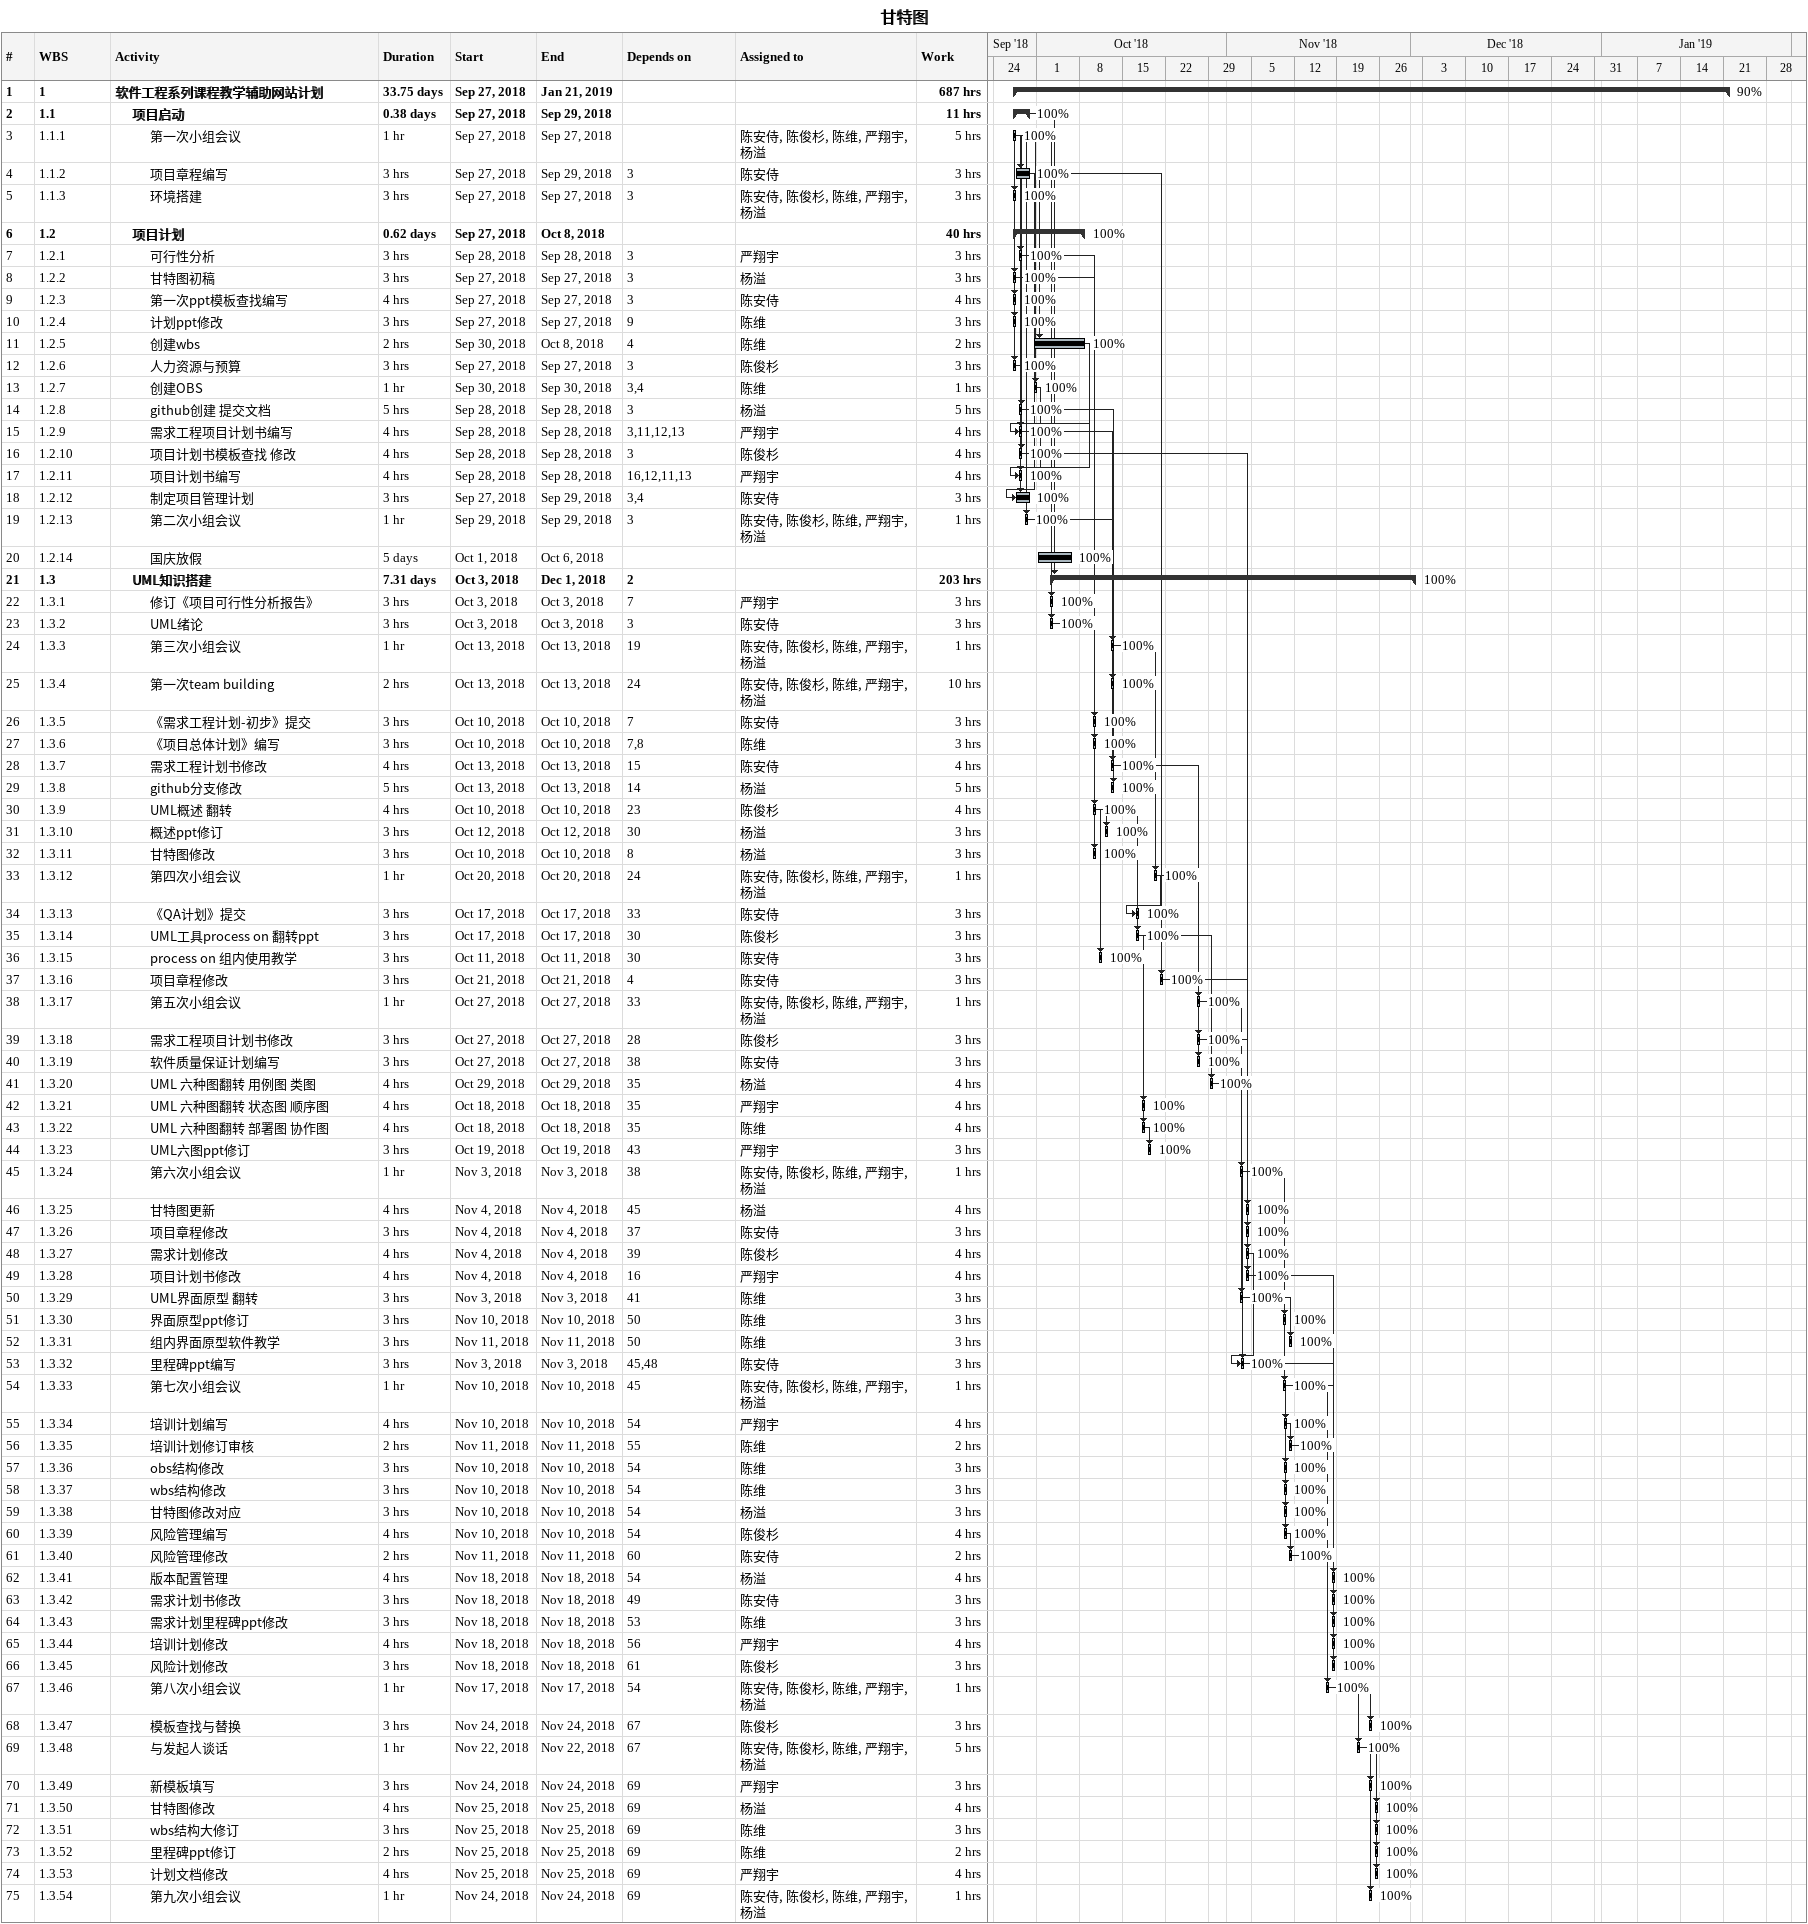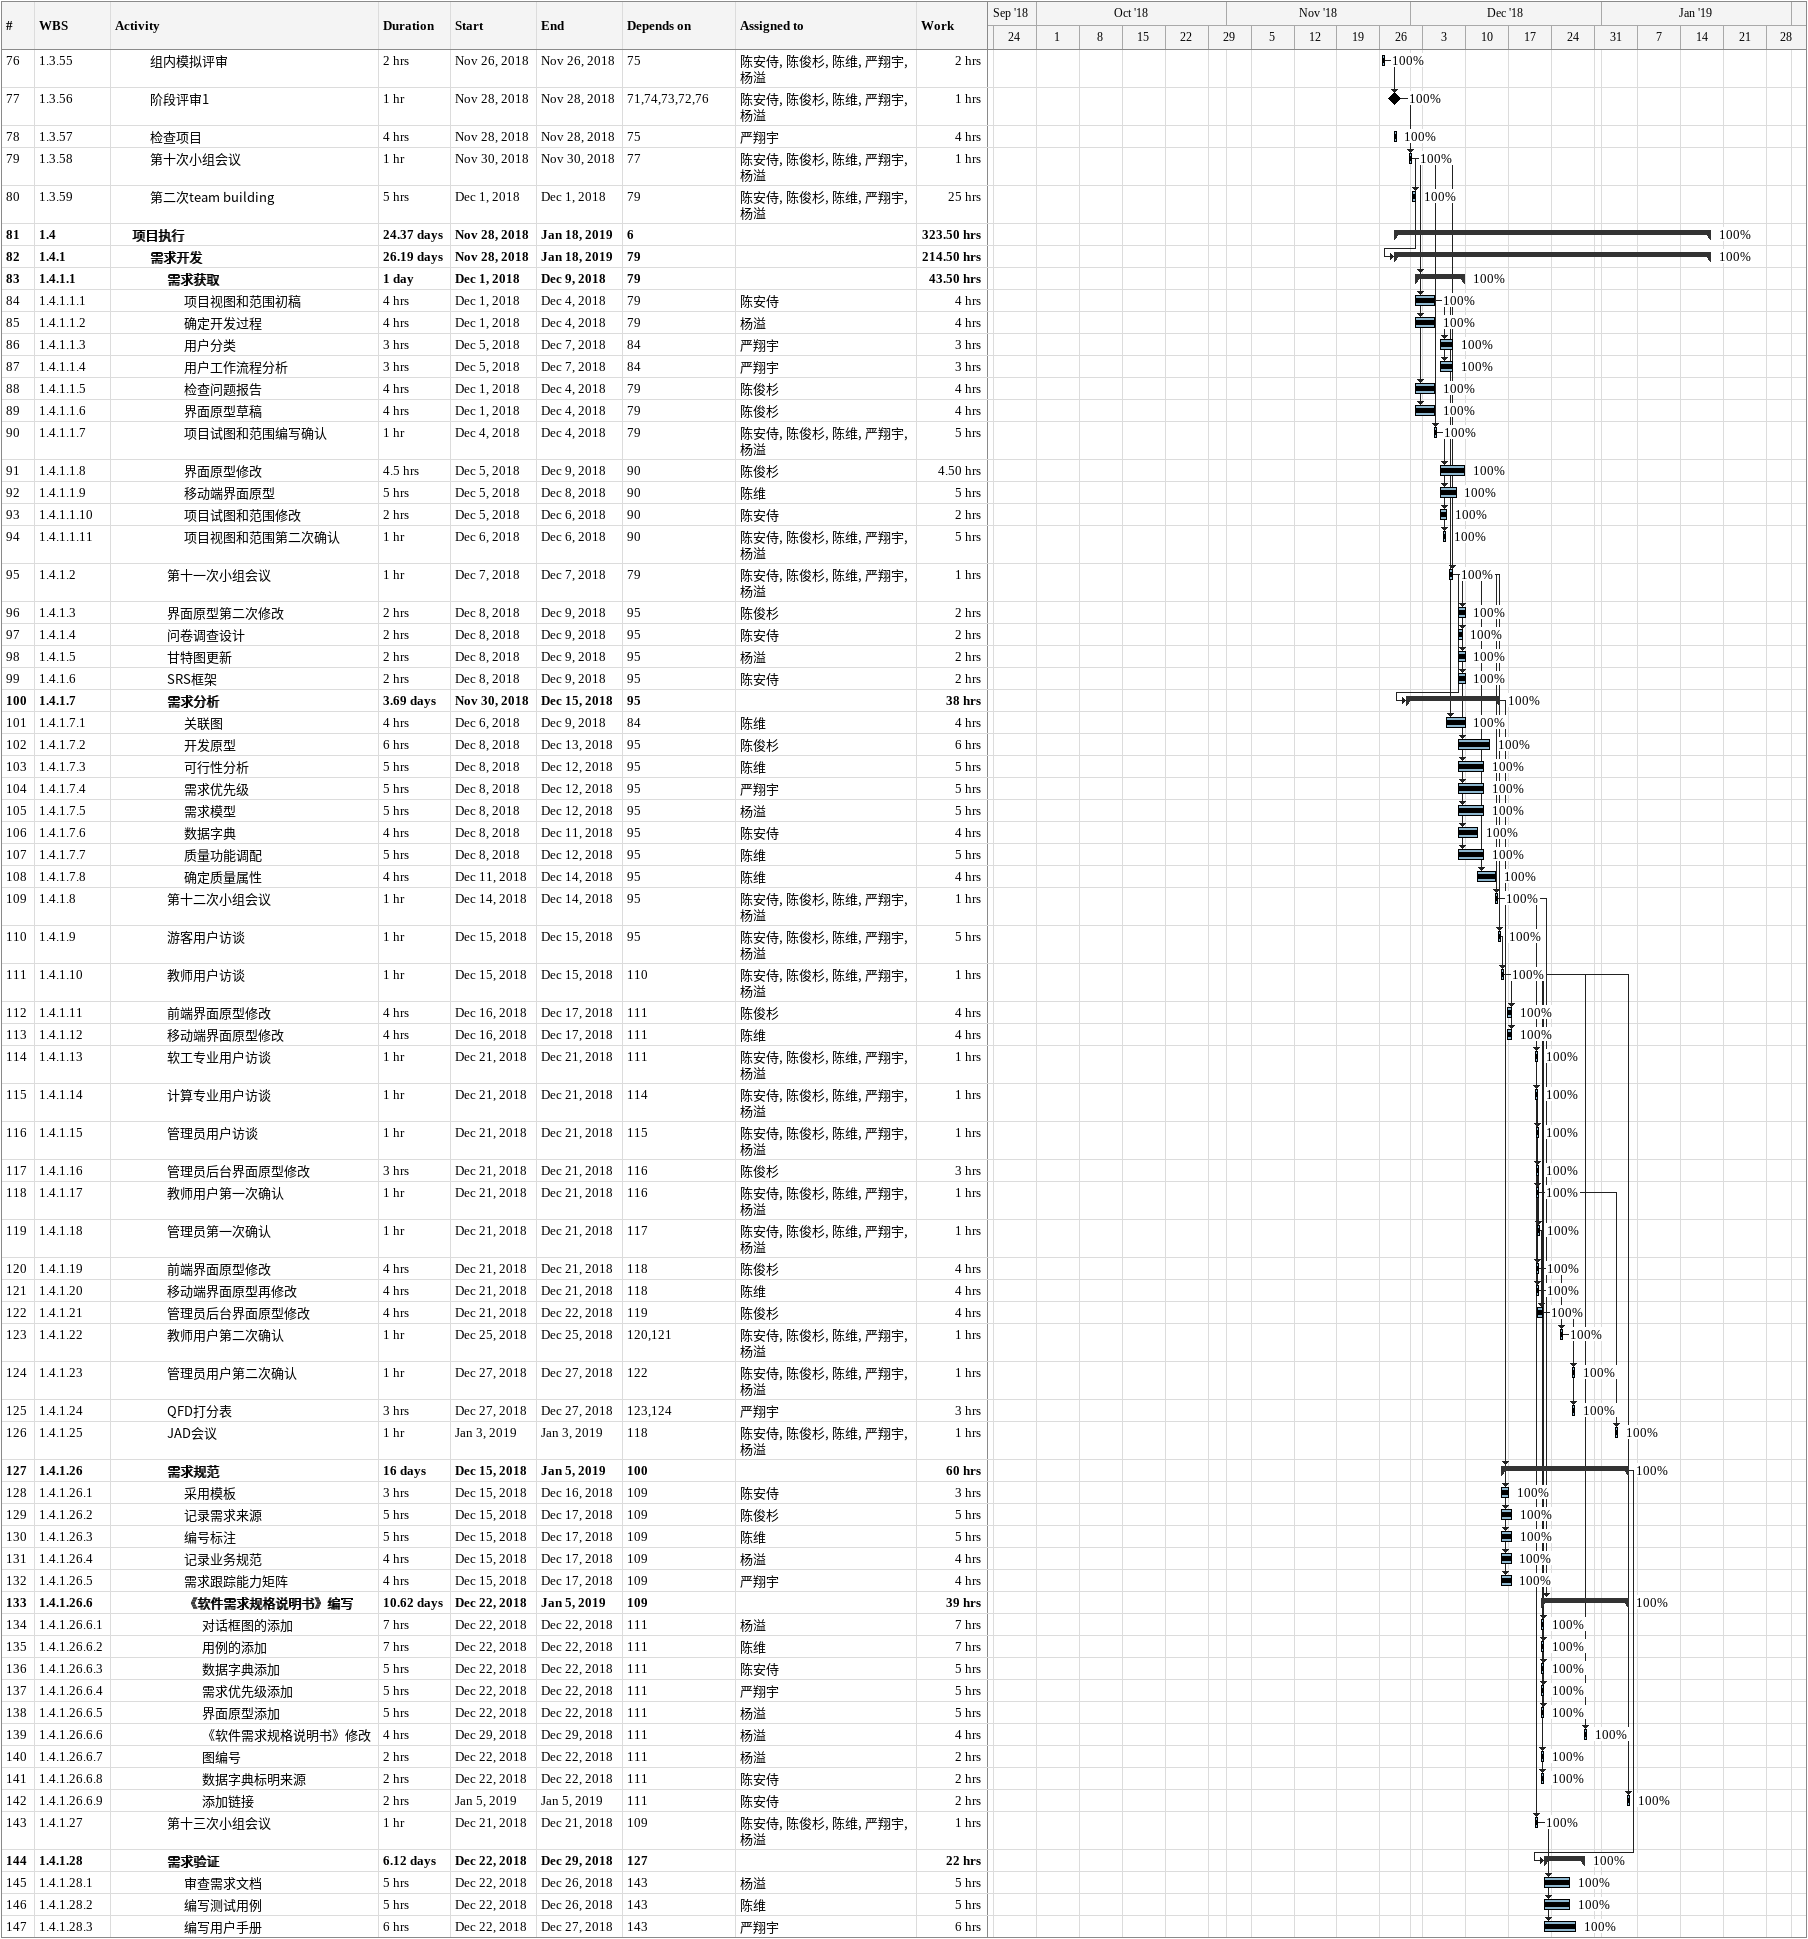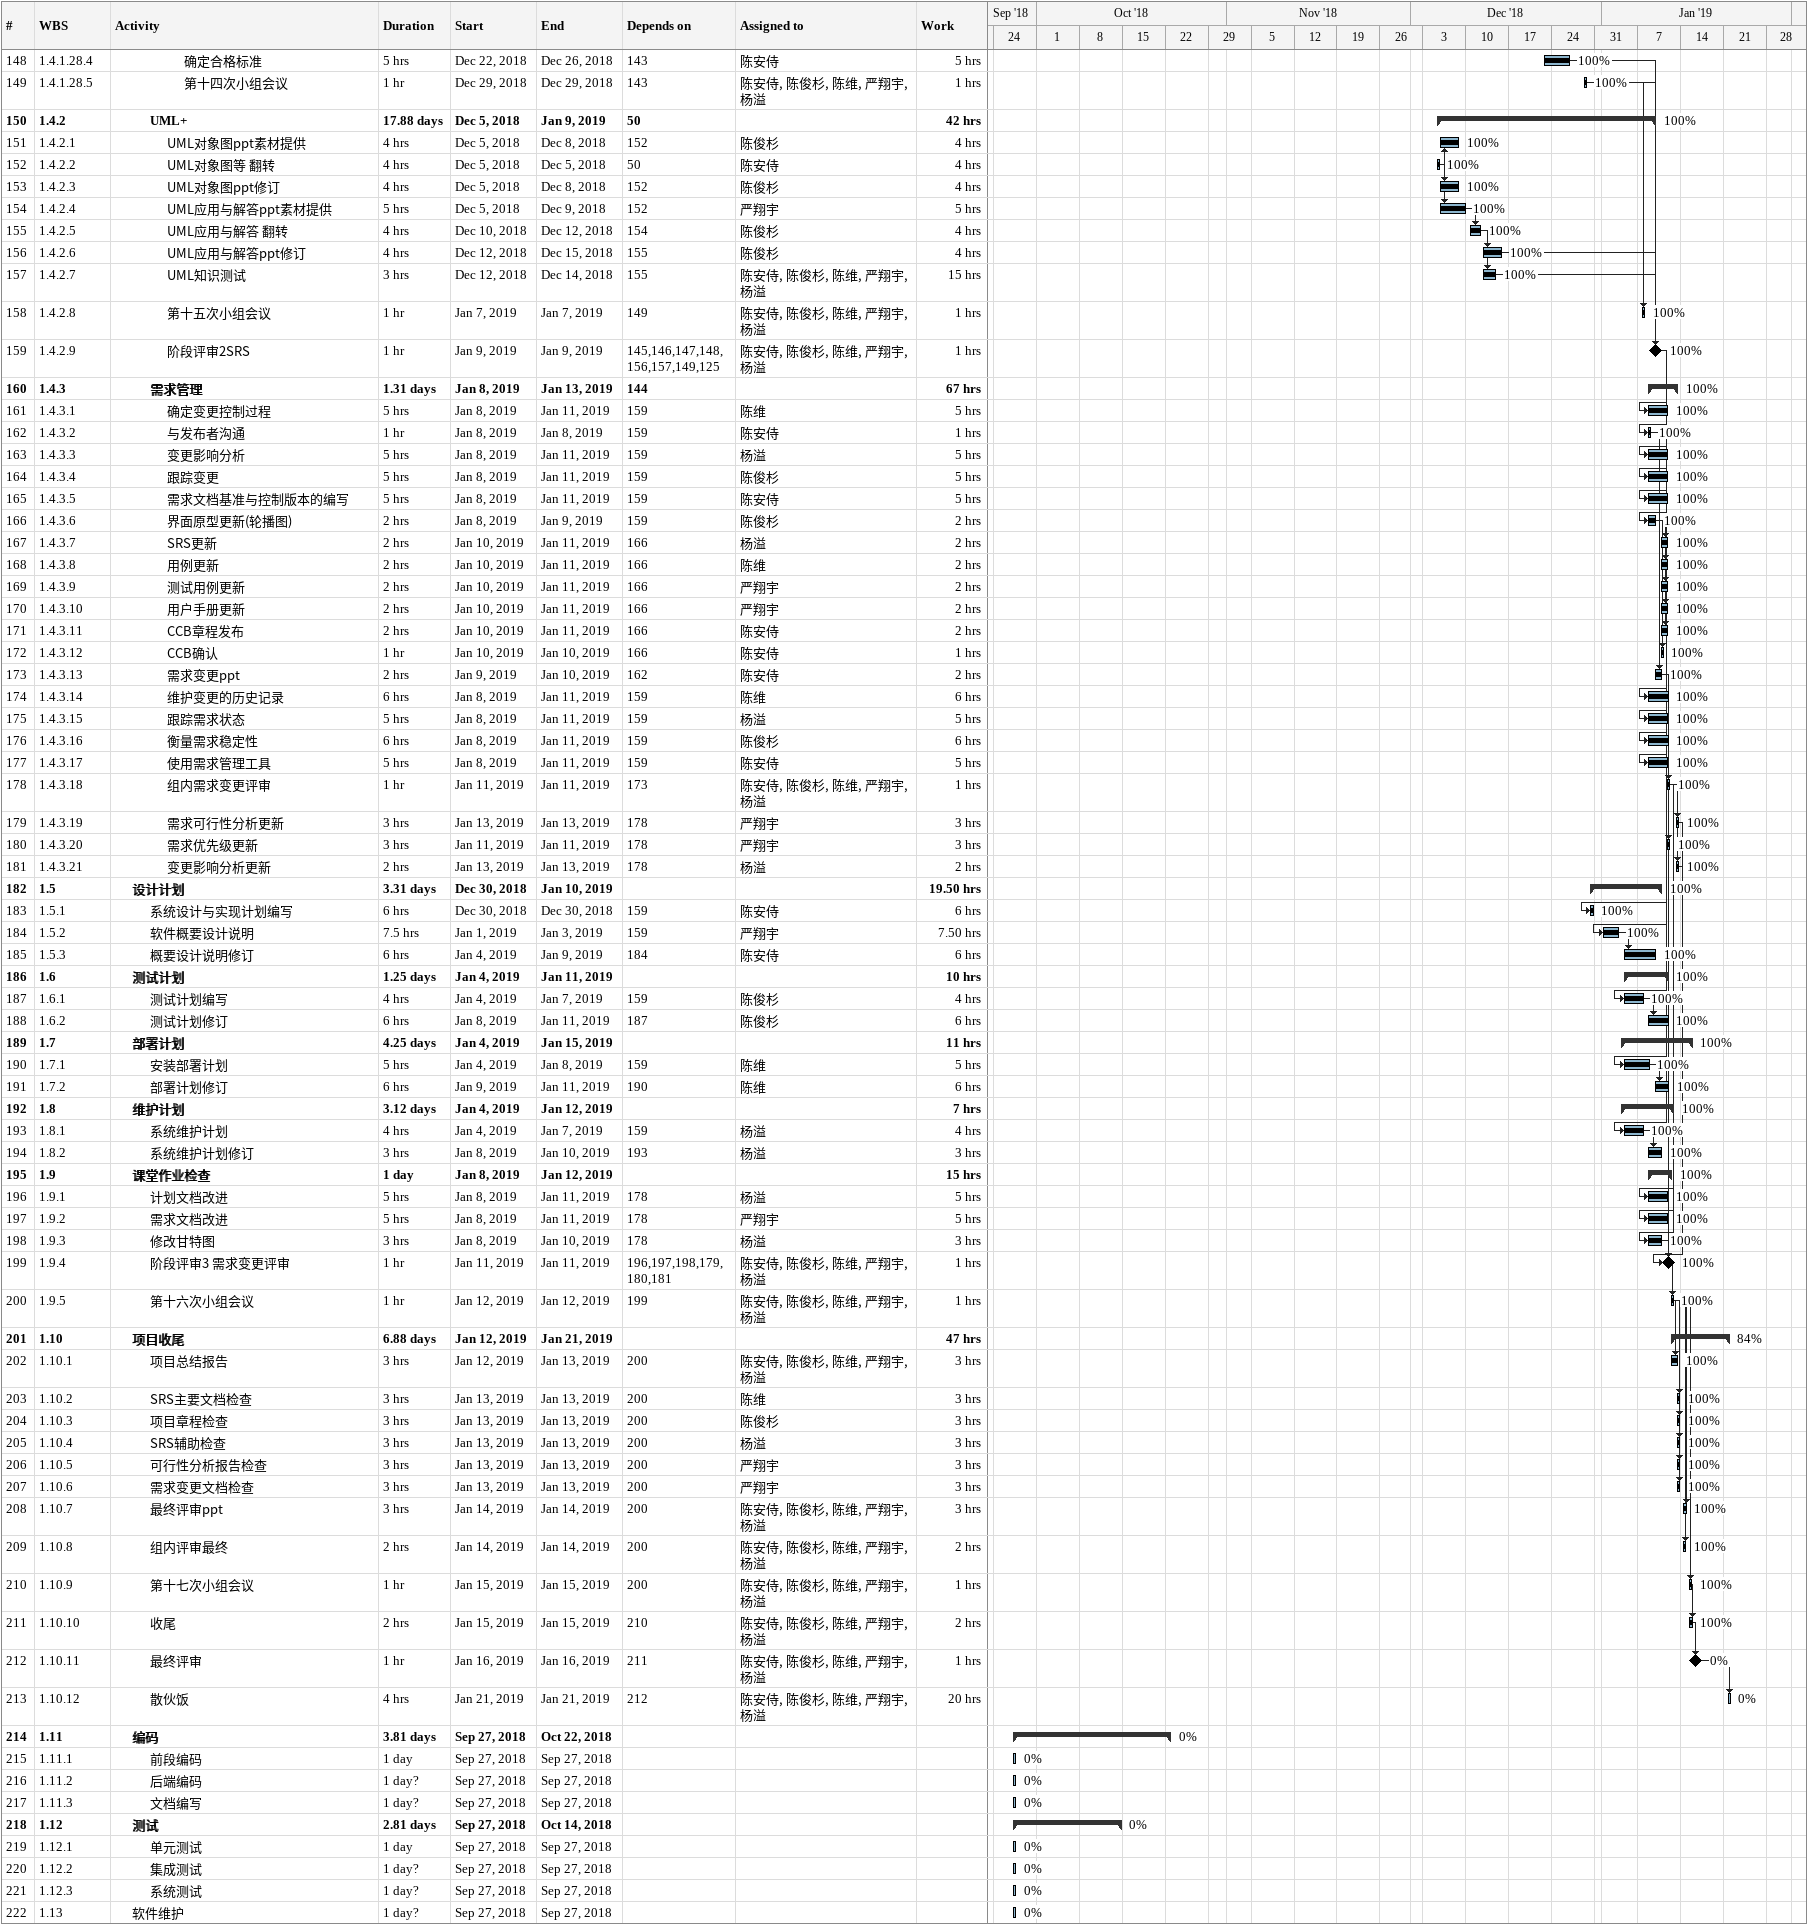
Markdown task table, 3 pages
甘特图

| ID | WBS | Task | Duration | Start | Finish | Predecessors | Resources | % complete | Work (h) |
|---|---|---|---|---|---|---|---|---|---|
| 1 | 1 | **软件工程系列课程教学辅助网站计划** | 33.75d | 2018-09-27 | 2019-01-21 |  |  | 90 | 687 |
| 2 | 1.1 | **项目启动** | 0.38d | 2018-09-27 | 2018-09-29 |  |  | 100 | 11 |
| 3 | 1.1.1 | 第一次小组会议 | 1h | 2018-09-27 | 2018-09-27 |  | 陈安侍, 陈俊杉, 陈维, 严翔宇, 杨溢 | 100 | 5 |
| 4 | 1.1.2 | 项目章程编写 | 3h | 2018-09-27 | 2018-09-29 | 3 | 陈安侍 | 100 | 3 |
| 5 | 1.1.3 | 环境搭建 | 3h | 2018-09-27 | 2018-09-27 | 3 | 陈安侍, 陈俊杉, 陈维, 严翔宇, 杨溢 | 100 | 3 |
| 6 | 1.2 | **项目计划** | 0.62d | 2018-09-27 | 2018-10-08 |  |  | 100 | 40 |
| 7 | 1.2.1 | 可行性分析 | 3h | 2018-09-28 | 2018-09-28 | 3 | 严翔宇 | 100 | 3 |
| 8 | 1.2.2 | 甘特图初稿 | 3h | 2018-09-27 | 2018-09-27 | 3 | 杨溢 | 100 | 3 |
| 9 | 1.2.3 | 第一次ppt模板查找编写 | 4h | 2018-09-27 | 2018-09-27 | 3 | 陈安侍 | 100 | 4 |
| 10 | 1.2.4 | 计划ppt修改 | 3h | 2018-09-27 | 2018-09-27 | 9 | 陈维 | 100 | 3 |
| 11 | 1.2.5 | 创建wbs | 2h | 2018-09-30 | 2018-10-08 | 4 | 陈维 | 100 | 2 |
| 12 | 1.2.6 | 人力资源与预算 | 3h | 2018-09-27 | 2018-09-27 | 3 | 陈俊杉 | 100 | 3 |
| 13 | 1.2.7 | 创建OBS | 1h | 2018-09-30 | 2018-09-30 | 3, 4 | 陈维 | 100 | 1 |
| 14 | 1.2.8 | github创建 提交文档 | 5h | 2018-09-28 | 2018-09-28 | 3 | 杨溢 | 100 | 5 |
| 15 | 1.2.9 | 需求工程项目计划书编写 | 4h | 2018-09-28 | 2018-09-28 | 3, 11, 12, 13 | 严翔宇 | 100 | 4 |
| 16 | 1.2.10 | 项目计划书模板查找 修改 | 4h | 2018-09-28 | 2018-09-28 | 3 | 陈俊杉 | 100 | 4 |
| 17 | 1.2.11 | 项目计划书编写 | 4h | 2018-09-28 | 2018-09-28 | 16, 12, 11, 13 | 严翔宇 | 100 | 4 |
| 18 | 1.2.12 | 制定项目管理计划 | 3h | 2018-09-27 | 2018-09-29 | 3, 4 | 陈安侍 | 100 | 3 |
| 19 | 1.2.13 | 第二次小组会议 | 1h | 2018-09-29 | 2018-09-29 | 3 | 陈安侍, 陈俊杉, 陈维, 严翔宇, 杨溢 | 100 | 1 |
| 20 | 1.2.14 | 国庆放假 | 5d | 2018-10-01 | 2018-10-06 |  |  | 100 |  |
| 21 | 1.3 | **UML知识搭建** | 7.31d | 2018-10-03 | 2018-12-01 | 2 |  | 100 | 203 |
| 22 | 1.3.1 | 修订《项目可行性分析报告》 | 3h | 2018-10-03 | 2018-10-03 | 7 | 严翔宇 | 100 | 3 |
| 23 | 1.3.2 | UML绪论 | 3h | 2018-10-03 | 2018-10-03 | 3 | 陈安侍 | 100 | 3 |
| 24 | 1.3.3 | 第三次小组会议 | 1h | 2018-10-13 | 2018-10-13 | 19 | 陈安侍, 陈俊杉, 陈维, 严翔宇, 杨溢 | 100 | 1 |
| 25 | 1.3.4 | 第一次team building | 2h | 2018-10-13 | 2018-10-13 | 24 | 陈安侍, 陈俊杉, 陈维, 严翔宇, 杨溢 | 100 | 10 |
| 26 | 1.3.5 | 《需求工程计划-初步》提交 | 3h | 2018-10-10 | 2018-10-10 | 7 | 陈安侍 | 100 | 3 |
| 27 | 1.3.6 | 《项目总体计划》编写 | 3h | 2018-10-10 | 2018-10-10 | 7, 8 | 陈维 | 100 | 3 |
| 28 | 1.3.7 | 需求工程计划书修改 | 4h | 2018-10-13 | 2018-10-13 | 15 | 陈安侍 | 100 | 4 |
| 29 | 1.3.8 | github分支修改 | 5h | 2018-10-13 | 2018-10-13 | 14 | 杨溢 | 100 | 5 |
| 30 | 1.3.9 | UML概述 翻转 | 4h | 2018-10-10 | 2018-10-10 | 23 | 陈俊杉 | 100 | 4 |
| 31 | 1.3.10 | 概述ppt修订 | 3h | 2018-10-12 | 2018-10-12 | 30 | 杨溢 | 100 | 3 |
| 32 | 1.3.11 | 甘特图修改 | 3h | 2018-10-10 | 2018-10-10 | 8 | 杨溢 | 100 | 3 |
| 33 | 1.3.12 | 第四次小组会议 | 1h | 2018-10-20 | 2018-10-20 | 24 | 陈安侍, 陈俊杉, 陈维, 严翔宇, 杨溢 | 100 | 1 |
| 34 | 1.3.13 | 《QA计划》提交 | 3h | 2018-10-17 | 2018-10-17 | 33 | 陈安侍 | 100 | 3 |
| 35 | 1.3.14 | UML工具process on 翻转ppt | 3h | 2018-10-17 | 2018-10-17 | 30 | 陈俊杉 | 100 | 3 |
| 36 | 1.3.15 | process on 组内使用教学 | 3h | 2018-10-11 | 2018-10-11 | 30 | 陈安侍 | 100 | 3 |
| 37 | 1.3.16 | 项目章程修改 | 3h | 2018-10-21 | 2018-10-21 | 4 | 陈安侍 | 100 | 3 |
| 38 | 1.3.17 | 第五次小组会议 | 1h | 2018-10-27 | 2018-10-27 | 33 | 陈安侍, 陈俊杉, 陈维, 严翔宇, 杨溢 | 100 | 1 |
| 39 | 1.3.18 | 需求工程项目计划书修改 | 3h | 2018-10-27 | 2018-10-27 | 28 | 陈俊杉 | 100 | 3 |
| 40 | 1.3.19 | 软件质量保证计划编写 | 3h | 2018-10-27 | 2018-10-27 | 38 | 陈安侍 | 100 | 3 |
| 41 | 1.3.20 | UML 六种图翻转 用例图 类图 | 4h | 2018-10-29 | 2018-10-29 | 35 | 杨溢 | 100 | 4 |
| 42 | 1.3.21 | UML 六种图翻转 状态图 顺序图 | 4h | 2018-10-18 | 2018-10-18 | 35 | 严翔宇 | 100 | 4 |
| 43 | 1.3.22 | UML 六种图翻转 部署图 协作图 | 4h | 2018-10-18 | 2018-10-18 | 35 | 陈维 | 100 | 4 |
| 44 | 1.3.23 | UML六图ppt修订 | 3h | 2018-10-19 | 2018-10-19 | 43 | 严翔宇 | 100 | 3 |
| 45 | 1.3.24 | 第六次小组会议 | 1h | 2018-11-03 | 2018-11-03 | 38 | 陈安侍, 陈俊杉, 陈维, 严翔宇, 杨溢 | 100 | 1 |
| 46 | 1.3.25 | 甘特图更新 | 4h | 2018-11-04 | 2018-11-04 | 45 | 杨溢 | 100 | 4 |
| 47 | 1.3.26 | 项目章程修改 | 3h | 2018-11-04 | 2018-11-04 | 37 | 陈安侍 | 100 | 3 |
| 48 | 1.3.27 | 需求计划修改 | 4h | 2018-11-04 | 2018-11-04 | 39 | 陈俊杉 | 100 | 4 |
| 49 | 1.3.28 | 项目计划书修改 | 4h | 2018-11-04 | 2018-11-04 | 16 | 严翔宇 | 100 | 4 |
| 50 | 1.3.29 | UML界面原型 翻转 | 3h | 2018-11-03 | 2018-11-03 | 41 | 陈维 | 100 | 3 |
| 51 | 1.3.30 | 界面原型ppt修订 | 3h | 2018-11-10 | 2018-11-10 | 50 | 陈维 | 100 | 3 |
| 52 | 1.3.31 | 组内界面原型软件教学 | 3h | 2018-11-11 | 2018-11-11 | 50 | 陈维 | 100 | 3 |
| 53 | 1.3.32 | 里程碑ppt编写 | 3h | 2018-11-03 | 2018-11-03 | 45, 48 | 陈安侍 | 100 | 3 |
| 54 | 1.3.33 | 第七次小组会议 | 1h | 2018-11-10 | 2018-11-10 | 45 | 陈安侍, 陈俊杉, 陈维, 严翔宇, 杨溢 | 100 | 1 |
| 55 | 1.3.34 | 培训计划编写 | 4h | 2018-11-10 | 2018-11-10 | 54 | 严翔宇 | 100 | 4 |
| 56 | 1.3.35 | 培训计划修订审核 | 2h | 2018-11-11 | 2018-11-11 | 55 | 陈维 | 100 | 2 |
| 57 | 1.3.36 | obs结构修改 | 3h | 2018-11-10 | 2018-11-10 | 54 | 陈维 | 100 | 3 |
| 58 | 1.3.37 | wbs结构修改 | 3h | 2018-11-10 | 2018-11-10 | 54 | 陈维 | 100 | 3 |
| 59 | 1.3.38 | 甘特图修改对应 | 3h | 2018-11-10 | 2018-11-10 | 54 | 杨溢 | 100 | 3 |
| 60 | 1.3.39 | 风险管理编写 | 4h | 2018-11-10 | 2018-11-10 | 54 | 陈俊杉 | 100 | 4 |
| 61 | 1.3.40 | 风险管理修改 | 2h | 2018-11-11 | 2018-11-11 | 60 | 陈安侍 | 100 | 2 |
| 62 | 1.3.41 | 版本配置管理 | 4h | 2018-11-18 | 2018-11-18 | 54 | 杨溢 | 100 | 4 |
| 63 | 1.3.42 | 需求计划书修改 | 3h | 2018-11-18 | 2018-11-18 | 49 | 陈安侍 | 100 | 3 |
| 64 | 1.3.43 | 需求计划里程碑ppt修改 | 3h | 2018-11-18 | 2018-11-18 | 53 | 陈维 | 100 | 3 |
| 65 | 1.3.44 | 培训计划修改 | 4h | 2018-11-18 | 2018-11-18 | 56 | 严翔宇 | 100 | 4 |
| 66 | 1.3.45 | 风险计划修改 | 3h | 2018-11-18 | 2018-11-18 | 61 | 陈俊杉 | 100 | 3 |
| 67 | 1.3.46 | 第八次小组会议 | 1h | 2018-11-17 | 2018-11-17 | 54 | 陈安侍, 陈俊杉, 陈维, 严翔宇, 杨溢 | 100 | 1 |
| 68 | 1.3.47 | 模板查找与替换 | 3h | 2018-11-24 | 2018-11-24 | 67 | 陈俊杉 | 100 | 3 |
| 69 | 1.3.48 | 与发起人谈话 | 1h | 2018-11-22 | 2018-11-22 | 67 | 陈安侍, 陈俊杉, 陈维, 严翔宇, 杨溢 | 100 | 5 |
| 70 | 1.3.49 | 新模板填写 | 3h | 2018-11-24 | 2018-11-24 | 69 | 严翔宇 | 100 | 3 |
| 71 | 1.3.50 | 甘特图修改 | 4h | 2018-11-25 | 2018-11-25 | 69 | 杨溢 | 100 | 4 |
| 72 | 1.3.51 | wbs结构大修订 | 3h | 2018-11-25 | 2018-11-25 | 69 | 陈维 | 100 | 3 |
| 73 | 1.3.52 | 里程碑ppt修订 | 2h | 2018-11-25 | 2018-11-25 | 69 | 陈维 | 100 | 2 |
| 74 | 1.3.53 | 计划文档修改 | 4h | 2018-11-25 | 2018-11-25 | 69 | 严翔宇 | 100 | 4 |
| 75 | 1.3.54 | 第九次小组会议 | 1h | 2018-11-24 | 2018-11-24 | 69 | 陈安侍, 陈俊杉, 陈维, 严翔宇, 杨溢 | 100 | 1 |
| 76 | 1.3.55 | 组内模拟评审 | 2h | 2018-11-26 | 2018-11-26 | 75 | 陈安侍, 陈俊杉, 陈维, 严翔宇, 杨溢 | 100 | 2 |
| 77 | 1.3.56 | 阶段评审1 | 1h | 2018-11-28 | 2018-11-28 | 71, 74, 73, 72, 76 | 陈安侍, 陈俊杉, 陈维, 严翔宇, 杨溢 | 100 | 1 |
| 78 | 1.3.57 | 检查项目 | 4h | 2018-11-28 | 2018-11-28 | 75 | 严翔宇 | 100 | 4 |
| 79 | 1.3.58 | 第十次小组会议 | 1h | 2018-11-30 | 2018-11-30 | 77 | 陈安侍, 陈俊杉, 陈维, 严翔宇, 杨溢 | 100 | 1 |
| 80 | 1.3.59 | 第二次team building | 5h | 2018-12-01 | 2018-12-01 | 79 | 陈安侍, 陈俊杉, 陈维, 严翔宇, 杨溢 | 100 | 25 |
| 81 | 1.4 | **项目执行** | 24.37d | 2018-11-28 | 2019-01-18 | 6 |  | 100 | 323.50 |
| 82 | 1.4.1 | **需求开发** | 26.19d | 2018-11-28 | 2019-01-18 | 79 |  | 100 | 214.50 |
| 83 | 1.4.1.1 | **需求获取** | 1d | 2018-12-01 | 2018-12-09 | 79 |  | 100 | 43.50 |
| 84 | 1.4.1.1.1 | 项目视图和范围初稿 | 4h | 2018-12-01 | 2018-12-04 | 79 | 陈安侍 | 100 | 4 |
| 85 | 1.4.1.1.2 | 确定开发过程 | 4h | 2018-12-01 | 2018-12-04 | 79 | 杨溢 | 100 | 4 |
| 86 | 1.4.1.1.3 | 用户分类 | 3h | 2018-12-05 | 2018-12-07 | 84 | 严翔宇 | 100 | 3 |
| 87 | 1.4.1.1.4 | 用户工作流程分析 | 3h | 2018-12-05 | 2018-12-07 | 84 | 严翔宇 | 100 | 3 |
| 88 | 1.4.1.1.5 | 检查问题报告 | 4h | 2018-12-01 | 2018-12-04 | 79 | 陈俊杉 | 100 | 4 |
| 89 | 1.4.1.1.6 | 界面原型草稿 | 4h | 2018-12-01 | 2018-12-04 | 79 | 陈俊杉 | 100 | 4 |
| 90 | 1.4.1.1.7 | 项目试图和范围编写确认 | 1h | 2018-12-04 | 2018-12-04 | 79 | 陈安侍, 陈俊杉, 陈维, 严翔宇, 杨溢 | 100 | 5 |
| 91 | 1.4.1.1.8 | 界面原型修改 | 4.5h | 2018-12-05 | 2018-12-09 | 90 | 陈俊杉 | 100 | 4.50 |
| 92 | 1.4.1.1.9 | 移动端界面原型 | 5h | 2018-12-05 | 2018-12-08 | 90 | 陈维 | 100 | 5 |
| 93 | 1.4.1.1.10 | 项目试图和范围修改 | 2h | 2018-12-05 | 2018-12-06 | 90 | 陈安侍 | 100 | 2 |
| 94 | 1.4.1.1.11 | 项目视图和范围第二次确认 | 1h | 2018-12-06 | 2018-12-06 | 90 | 陈安侍, 陈俊杉, 陈维, 严翔宇, 杨溢 | 100 | 5 |
| 95 | 1.4.1.2 | 第十一次小组会议 | 1h | 2018-12-07 | 2018-12-07 | 79 | 陈安侍, 陈俊杉, 陈维, 严翔宇, 杨溢 | 100 | 1 |
| 96 | 1.4.1.3 | 界面原型第二次修改 | 2h | 2018-12-08 | 2018-12-09 | 95 | 陈俊杉 | 100 | 2 |
| 97 | 1.4.1.4 | 问卷调查设计 | 2h | 2018-12-08 | 2018-12-09 | 95 | 陈安侍 | 100 | 2 |
| 98 | 1.4.1.5 | 甘特图更新 | 2h | 2018-12-08 | 2018-12-09 | 95 | 杨溢 | 100 | 2 |
| 99 | 1.4.1.6 | SRS框架 | 2h | 2018-12-08 | 2018-12-09 | 95 | 陈安侍 | 100 | 2 |
| 100 | 1.4.1.7 | **需求分析** | 3.69d | 2018-11-30 | 2018-12-15 | 95 |  | 100 | 38 |
| 101 | 1.4.1.7.1 | 关联图 | 4h | 2018-12-06 | 2018-12-09 | 84 | 陈维 | 100 | 4 |
| 102 | 1.4.1.7.2 | 开发原型 | 6h | 2018-12-08 | 2018-12-13 | 95 | 陈俊杉 | 100 | 6 |
| 103 | 1.4.1.7.3 | 可行性分析 | 5h | 2018-12-08 | 2018-12-12 | 95 | 陈维 | 100 | 5 |
| 104 | 1.4.1.7.4 | 需求优先级 | 5h | 2018-12-08 | 2018-12-12 | 95 | 严翔宇 | 100 | 5 |
| 105 | 1.4.1.7.5 | 需求模型 | 5h | 2018-12-08 | 2018-12-12 | 95 | 杨溢 | 100 | 5 |
| 106 | 1.4.1.7.6 | 数据字典 | 4h | 2018-12-08 | 2018-12-11 | 95 | 陈安侍 | 100 | 4 |
| 107 | 1.4.1.7.7 | 质量功能调配 | 5h | 2018-12-08 | 2018-12-12 | 95 | 陈维 | 100 | 5 |
| 108 | 1.4.1.7.8 | 确定质量属性 | 4h | 2018-12-11 | 2018-12-14 | 95 | 陈维 | 100 | 4 |
| 109 | 1.4.1.8 | 第十二次小组会议 | 1h | 2018-12-14 | 2018-12-14 | 95 | 陈安侍, 陈俊杉, 陈维, 严翔宇, 杨溢 | 100 | 1 |
| 110 | 1.4.1.9 | 游客用户访谈 | 1h | 2018-12-15 | 2018-12-15 | 95 | 陈安侍, 陈俊杉, 陈维, 严翔宇, 杨溢 | 100 | 5 |
| 111 | 1.4.1.10 | 教师用户访谈 | 1h | 2018-12-15 | 2018-12-15 | 110 | 陈安侍, 陈俊杉, 陈维, 严翔宇, 杨溢 | 100 | 1 |
| 112 | 1.4.1.11 | 前端界面原型修改 | 4h | 2018-12-16 | 2018-12-17 | 111 | 陈俊杉 | 100 | 4 |
| 113 | 1.4.1.12 | 移动端界面原型修改 | 4h | 2018-12-16 | 2018-12-17 | 111 | 陈维 | 100 | 4 |
| 114 | 1.4.1.13 | 软工专业用户访谈 | 1h | 2018-12-21 | 2018-12-21 | 111 | 陈安侍, 陈俊杉, 陈维, 严翔宇, 杨溢 | 100 | 1 |
| 115 | 1.4.1.14 | 计算专业用户访谈 | 1h | 2018-12-21 | 2018-12-21 | 114 | 陈安侍, 陈俊杉, 陈维, 严翔宇, 杨溢 | 100 | 1 |
| 116 | 1.4.1.15 | 管理员用户访谈 | 1h | 2018-12-21 | 2018-12-21 | 115 | 陈安侍, 陈俊杉, 陈维, 严翔宇, 杨溢 | 100 | 1 |
| 117 | 1.4.1.16 | 管理员后台界面原型修改 | 3h | 2018-12-21 | 2018-12-21 | 116 | 陈俊杉 | 100 | 3 |
| 118 | 1.4.1.17 | 教师用户第一次确认 | 1h | 2018-12-21 | 2018-12-21 | 116 | 陈安侍, 陈俊杉, 陈维, 严翔宇, 杨溢 | 100 | 1 |
| 119 | 1.4.1.18 | 管理员第一次确认 | 1h | 2018-12-21 | 2018-12-21 | 117 | 陈安侍, 陈俊杉, 陈维, 严翔宇, 杨溢 | 100 | 1 |
| 120 | 1.4.1.19 | 前端界面原型修改 | 4h | 2018-12-21 | 2018-12-21 | 118 | 陈俊杉 | 100 | 4 |
| 121 | 1.4.1.20 | 移动端界面原型再修改 | 4h | 2018-12-21 | 2018-12-21 | 118 | 陈维 | 100 | 4 |
| 122 | 1.4.1.21 | 管理员后台界面原型修改 | 4h | 2018-12-21 | 2018-12-22 | 119 | 陈俊杉 | 100 | 4 |
| 123 | 1.4.1.22 | 教师用户第二次确认 | 1h | 2018-12-25 | 2018-12-25 | 120, 121 | 陈安侍, 陈俊杉, 陈维, 严翔宇, 杨溢 | 100 | 1 |
| 124 | 1.4.1.23 | 管理员用户第二次确认 | 1h | 2018-12-27 | 2018-12-27 | 122 | 陈安侍, 陈俊杉, 陈维, 严翔宇, 杨溢 | 100 | 1 |
| 125 | 1.4.1.24 | QFD打分表 | 3h | 2018-12-27 | 2018-12-27 | 123, 124 | 严翔宇 | 100 | 3 |
| 126 | 1.4.1.25 | JAD会议 | 1h | 2019-01-03 | 2019-01-03 | 118 | 陈安侍, 陈俊杉, 陈维, 严翔宇, 杨溢 | 100 | 1 |
| 127 | 1.4.1.26 | **需求规范** | 16d | 2018-12-15 | 2019-01-05 | 100 |  | 100 | 60 |
| 128 | 1.4.1.26.1 | 采用模板 | 3h | 2018-12-15 | 2018-12-16 | 109 | 陈安侍 | 100 | 3 |
| 129 | 1.4.1.26.2 | 记录需求来源 | 5h | 2018-12-15 | 2018-12-17 | 109 | 陈俊杉 | 100 | 5 |
| 130 | 1.4.1.26.3 | 编号标注 | 5h | 2018-12-15 | 2018-12-17 | 109 | 陈维 | 100 | 5 |
| 131 | 1.4.1.26.4 | 记录业务规范 | 4h | 2018-12-15 | 2018-12-17 | 109 | 杨溢 | 100 | 4 |
| 132 | 1.4.1.26.5 | 需求跟踪能力矩阵 | 4h | 2018-12-15 | 2018-12-17 | 109 | 严翔宇 | 100 | 4 |
| 133 | 1.4.1.26.6 | **《软件需求规格说明书》编写** | 10.62d | 2018-12-22 | 2019-01-05 | 109 |  | 100 | 39 |
| 134 | 1.4.1.26.6.1 | 对话框图的添加 | 7h | 2018-12-22 | 2018-12-22 | 111 | 杨溢 | 100 | 7 |
| 135 | 1.4.1.26.6.2 | 用例的添加 | 7h | 2018-12-22 | 2018-12-22 | 111 | 陈维 | 100 | 7 |
| 136 | 1.4.1.26.6.3 | 数据字典添加 | 5h | 2018-12-22 | 2018-12-22 | 111 | 陈安侍 | 100 | 5 |
| 137 | 1.4.1.26.6.4 | 需求优先级添加 | 5h | 2018-12-22 | 2018-12-22 | 111 | 严翔宇 | 100 | 5 |
| 138 | 1.4.1.26.6.5 | 界面原型添加 | 5h | 2018-12-22 | 2018-12-22 | 111 | 杨溢 | 100 | 5 |
| 139 | 1.4.1.26.6.6 | 《软件需求规格说明书》修改 | 4h | 2018-12-29 | 2018-12-29 | 111 | 杨溢 | 100 | 4 |
| 140 | 1.4.1.26.6.7 | 图编号 | 2h | 2018-12-22 | 2018-12-22 | 111 | 杨溢 | 100 | 2 |
| 141 | 1.4.1.26.6.8 | 数据字典标明来源 | 2h | 2018-12-22 | 2018-12-22 | 111 | 陈安侍 | 100 | 2 |
| 142 | 1.4.1.26.6.9 | 添加链接 | 2h | 2019-01-05 | 2019-01-05 | 111 | 陈安侍 | 100 | 2 |
| 143 | 1.4.1.27 | 第十三次小组会议 | 1h | 2018-12-21 | 2018-12-21 | 109 | 陈安侍, 陈俊杉, 陈维, 严翔宇, 杨溢 | 100 | 1 |
| 144 | 1.4.1.28 | **需求验证** | 6.12d | 2018-12-22 | 2018-12-29 | 127 |  | 100 | 22 |
| 145 | 1.4.1.28.1 | 审查需求文档 | 5h | 2018-12-22 | 2018-12-26 | 143 | 杨溢 | 100 | 5 |
| 146 | 1.4.1.28.2 | 编写测试用例 | 5h | 2018-12-22 | 2018-12-26 | 143 | 陈维 | 100 | 5 |
| 147 | 1.4.1.28.3 | 编写用户手册 | 6h | 2018-12-22 | 2018-12-27 | 143 | 严翔宇 | 100 | 6 |
| 148 | 1.4.1.28.4 | 确定合格标准 | 5h | 2018-12-22 | 2018-12-26 | 143 | 陈安侍 | 100 | 5 |
| 149 | 1.4.1.28.5 | 第十四次小组会议 | 1h | 2018-12-29 | 2018-12-29 | 143 | 陈安侍, 陈俊杉, 陈维, 严翔宇, 杨溢 | 100 | 1 |
| 150 | 1.4.2 | **UML+** | 17.88d | 2018-12-05 | 2019-01-09 | 50 |  | 100 | 42 |
| 151 | 1.4.2.1 | UML对象图ppt素材提供 | 4h | 2018-12-05 | 2018-12-08 | 152 | 陈俊杉 | 100 | 4 |
| 152 | 1.4.2.2 | UML对象图等 翻转 | 4h | 2018-12-05 | 2018-12-05 | 50 | 陈安侍 | 100 | 4 |
| 153 | 1.4.2.3 | UML对象图ppt修订 | 4h | 2018-12-05 | 2018-12-08 | 152 | 陈俊杉 | 100 | 4 |
| 154 | 1.4.2.4 | UML应用与解答ppt素材提供 | 5h | 2018-12-05 | 2018-12-09 | 152 | 严翔宇 | 100 | 5 |
| 155 | 1.4.2.5 | UML应用与解答 翻转 | 4h | 2018-12-10 | 2018-12-12 | 154 | 陈俊杉 | 100 | 4 |
| 156 | 1.4.2.6 | UML应用与解答ppt修订 | 4h | 2018-12-12 | 2018-12-15 | 155 | 陈俊杉 | 100 | 4 |
| 157 | 1.4.2.7 | UML知识测试 | 3h | 2018-12-12 | 2018-12-14 | 155 | 陈安侍, 陈俊杉, 陈维, 严翔宇, 杨溢 | 100 | 15 |
| 158 | 1.4.2.8 | 第十五次小组会议 | 1h | 2019-01-07 | 2019-01-07 | 149 | 陈安侍, 陈俊杉, 陈维, 严翔宇, 杨溢 | 100 | 1 |
| 159 | 1.4.2.9 | 阶段评审2SRS | 1h | 2019-01-09 | 2019-01-09 | 145, 146, 147, 148, 156, 157, 149, 125 | 陈安侍, 陈俊杉, 陈维, 严翔宇, 杨溢 | 100 | 1 |
| 160 | 1.4.3 | **需求管理** | 1.31d | 2019-01-08 | 2019-01-13 | 144 |  | 100 | 67 |
| 161 | 1.4.3.1 | 确定变更控制过程 | 5h | 2019-01-08 | 2019-01-11 | 159 | 陈维 | 100 | 5 |
| 162 | 1.4.3.2 | 与发布者沟通 | 1h | 2019-01-08 | 2019-01-08 | 159 | 陈安侍 | 100 | 1 |
| 163 | 1.4.3.3 | 变更影响分析 | 5h | 2019-01-08 | 2019-01-11 | 159 | 杨溢 | 100 | 5 |
| 164 | 1.4.3.4 | 跟踪变更 | 5h | 2019-01-08 | 2019-01-11 | 159 | 陈俊杉 | 100 | 5 |
| 165 | 1.4.3.5 | 需求文档基准与控制版本的编写 | 5h | 2019-01-08 | 2019-01-11 | 159 | 陈安侍 | 100 | 5 |
| 166 | 1.4.3.6 | 界面原型更新(轮播图) | 2h | 2019-01-08 | 2019-01-09 | 159 | 陈俊杉 | 100 | 2 |
| 167 | 1.4.3.7 | SRS更新 | 2h | 2019-01-10 | 2019-01-11 | 166 | 杨溢 | 100 | 2 |
| 168 | 1.4.3.8 | 用例更新 | 2h | 2019-01-10 | 2019-01-11 | 166 | 陈维 | 100 | 2 |
| 169 | 1.4.3.9 | 测试用例更新 | 2h | 2019-01-10 | 2019-01-11 | 166 | 严翔宇 | 100 | 2 |
| 170 | 1.4.3.10 | 用户手册更新 | 2h | 2019-01-10 | 2019-01-11 | 166 | 严翔宇 | 100 | 2 |
| 171 | 1.4.3.11 | CCB章程发布 | 2h | 2019-01-10 | 2019-01-11 | 166 | 陈安侍 | 100 | 2 |
| 172 | 1.4.3.12 | CCB确认 | 1h | 2019-01-10 | 2019-01-10 | 166 | 陈安侍 | 100 | 1 |
| 173 | 1.4.3.13 | 需求变更ppt | 2h | 2019-01-09 | 2019-01-10 | 162 | 陈安侍 | 100 | 2 |
| 174 | 1.4.3.14 | 维护变更的历史记录 | 6h | 2019-01-08 | 2019-01-11 | 159 | 陈维 | 100 | 6 |
| 175 | 1.4.3.15 | 跟踪需求状态 | 5h | 2019-01-08 | 2019-01-11 | 159 | 杨溢 | 100 | 5 |
| 176 | 1.4.3.16 | 衡量需求稳定性 | 6h | 2019-01-08 | 2019-01-11 | 159 | 陈俊杉 | 100 | 6 |
| 177 | 1.4.3.17 | 使用需求管理工具 | 5h | 2019-01-08 | 2019-01-11 | 159 | 陈安侍 | 100 | 5 |
| 178 | 1.4.3.18 | 组内需求变更评审 | 1h | 2019-01-11 | 2019-01-11 | 173 | 陈安侍, 陈俊杉, 陈维, 严翔宇, 杨溢 | 100 | 1 |
| 179 | 1.4.3.19 | 需求可行性分析更新 | 3h | 2019-01-13 | 2019-01-13 | 178 | 严翔宇 | 100 | 3 |
| 180 | 1.4.3.20 | 需求优先级更新 | 3h | 2019-01-11 | 2019-01-11 | 178 | 严翔宇 | 100 | 3 |
| 181 | 1.4.3.21 | 变更影响分析更新 | 2h | 2019-01-13 | 2019-01-13 | 178 | 杨溢 | 100 | 2 |
| 182 | 1.5 | **设计计划** | 3.31d | 2018-12-30 | 2019-01-10 |  |  | 100 | 19.50 |
| 183 | 1.5.1 | 系统设计与实现计划编写 | 6h | 2018-12-30 | 2018-12-30 | 159 | 陈安侍 | 100 | 6 |
| 184 | 1.5.2 | 软件概要设计说明 | 7.5h | 2019-01-01 | 2019-01-03 | 159 | 严翔宇 | 100 | 7.50 |
| 185 | 1.5.3 | 概要设计说明修订 | 6h | 2019-01-04 | 2019-01-09 | 184 | 陈安侍 | 100 | 6 |
| 186 | 1.6 | **测试计划** | 1.25d | 2019-01-04 | 2019-01-11 |  |  | 100 | 10 |
| 187 | 1.6.1 | 测试计划编写 | 4h | 2019-01-04 | 2019-01-07 | 159 | 陈俊杉 | 100 | 4 |
| 188 | 1.6.2 | 测试计划修订 | 6h | 2019-01-08 | 2019-01-11 | 187 | 陈俊杉 | 100 | 6 |
| 189 | 1.7 | **部署计划** | 4.25d | 2019-01-04 | 2019-01-15 |  |  | 100 | 11 |
| 190 | 1.7.1 | 安装部署计划 | 5h | 2019-01-04 | 2019-01-08 | 159 | 陈维 | 100 | 5 |
| 191 | 1.7.2 | 部署计划修订 | 6h | 2019-01-09 | 2019-01-11 | 190 | 陈维 | 100 | 6 |
| 192 | 1.8 | **维护计划** | 3.12d | 2019-01-04 | 2019-01-12 |  |  | 100 | 7 |
| 193 | 1.8.1 | 系统维护计划 | 4h | 2019-01-04 | 2019-01-07 | 159 | 杨溢 | 100 | 4 |
| 194 | 1.8.2 | 系统维护计划修订 | 3h | 2019-01-08 | 2019-01-10 | 193 | 杨溢 | 100 | 3 |
| 195 | 1.9 | **课堂作业检查** | 1d | 2019-01-08 | 2019-01-12 |  |  | 100 | 15 |
| 196 | 1.9.1 | 计划文档改进 | 5h | 2019-01-08 | 2019-01-11 | 178 | 杨溢 | 100 | 5 |
| 197 | 1.9.2 | 需求文档改进 | 5h | 2019-01-08 | 2019-01-11 | 178 | 严翔宇 | 100 | 5 |
| 198 | 1.9.3 | 修改甘特图 | 3h | 2019-01-08 | 2019-01-10 | 178 | 杨溢 | 100 | 3 |
| 199 | 1.9.4 | 阶段评审3 需求变更评审 | 1h | 2019-01-11 | 2019-01-11 | 196, 197, 198, 179, 180, 181 | 陈安侍, 陈俊杉, 陈维, 严翔宇, 杨溢 | 100 | 1 |
| 200 | 1.9.5 | 第十六次小组会议 | 1h | 2019-01-12 | 2019-01-12 | 199 | 陈安侍, 陈俊杉, 陈维, 严翔宇, 杨溢 | 100 | 1 |
| 201 | 1.10 | **项目收尾** | 6.88d | 2019-01-12 | 2019-01-21 |  |  | 84 | 47 |
| 202 | 1.10.1 | 项目总结报告 | 3h | 2019-01-12 | 2019-01-13 | 200 | 陈安侍, 陈俊杉, 陈维, 严翔宇, 杨溢 | 100 | 3 |
| 203 | 1.10.2 | SRS主要文档检查 | 3h | 2019-01-13 | 2019-01-13 | 200 | 陈维 | 100 | 3 |
| 204 | 1.10.3 | 项目章程检查 | 3h | 2019-01-13 | 2019-01-13 | 200 | 陈俊杉 | 100 | 3 |
| 205 | 1.10.4 | SRS辅助检查 | 3h | 2019-01-13 | 2019-01-13 | 200 | 杨溢 | 100 | 3 |
| 206 | 1.10.5 | 可行性分析报告检查 | 3h | 2019-01-13 | 2019-01-13 | 200 | 严翔宇 | 100 | 3 |
| 207 | 1.10.6 | 需求变更文档检查 | 3h | 2019-01-13 | 2019-01-13 | 200 | 严翔宇 | 100 | 3 |
| 208 | 1.10.7 | 最终评审ppt | 3h | 2019-01-14 | 2019-01-14 | 200 | 陈安侍, 陈俊杉, 陈维, 严翔宇, 杨溢 | 100 | 3 |
| 209 | 1.10.8 | 组内评审最终 | 2h | 2019-01-14 | 2019-01-14 | 200 | 陈安侍, 陈俊杉, 陈维, 严翔宇, 杨溢 | 100 | 2 |
| 210 | 1.10.9 | 第十七次小组会议 | 1h | 2019-01-15 | 2019-01-15 | 200 | 陈安侍, 陈俊杉, 陈维, 严翔宇, 杨溢 | 100 | 1 |
| 211 | 1.10.10 | 收尾 | 2h | 2019-01-15 | 2019-01-15 | 210 | 陈安侍, 陈俊杉, 陈维, 严翔宇, 杨溢 | 100 | 2 |
| 212 | 1.10.11 | 最终评审 | 1h | 2019-01-16 | 2019-01-16 | 211 | 陈安侍, 陈俊杉, 陈维, 严翔宇, 杨溢 | 0 | 1 |
| 213 | 1.10.12 | 散伙饭 | 4h | 2019-01-21 | 2019-01-21 | 212 | 陈安侍, 陈俊杉, 陈维, 严翔宇, 杨溢 | 0 | 20 |
| 214 | 1.11 | **编码** | 3.81d | 2018-09-27 | 2018-10-22 |  |  | 0 |  |
| 215 | 1.11.1 | 前段编码 | 1d | 2018-09-27 | 2018-09-27 |  |  | 0 |  |
| 216 | 1.11.2 | 后端编码 | 1d? | 2018-09-27 | 2018-09-27 |  |  | 0 |  |
| 217 | 1.11.3 | 文档编写 | 1d? | 2018-09-27 | 2018-09-27 |  |  | 0 |  |
| 218 | 1.12 | **测试** | 2.81d | 2018-09-27 | 2018-10-14 |  |  | 0 |  |
| 219 | 1.12.1 | 单元测试 | 1d | 2018-09-27 | 2018-09-27 |  |  | 0 |  |
| 220 | 1.12.2 | 集成测试 | 1d? | 2018-09-27 | 2018-09-27 |  |  | 0 |  |
| 221 | 1.12.3 | 系统测试 | 1d? | 2018-09-27 | 2018-09-27 |  |  | 0 |  |
| 222 | 1.13 | 软件维护 | 1d? | 2018-09-27 | 2018-09-27 |  |  | 0 |  |
